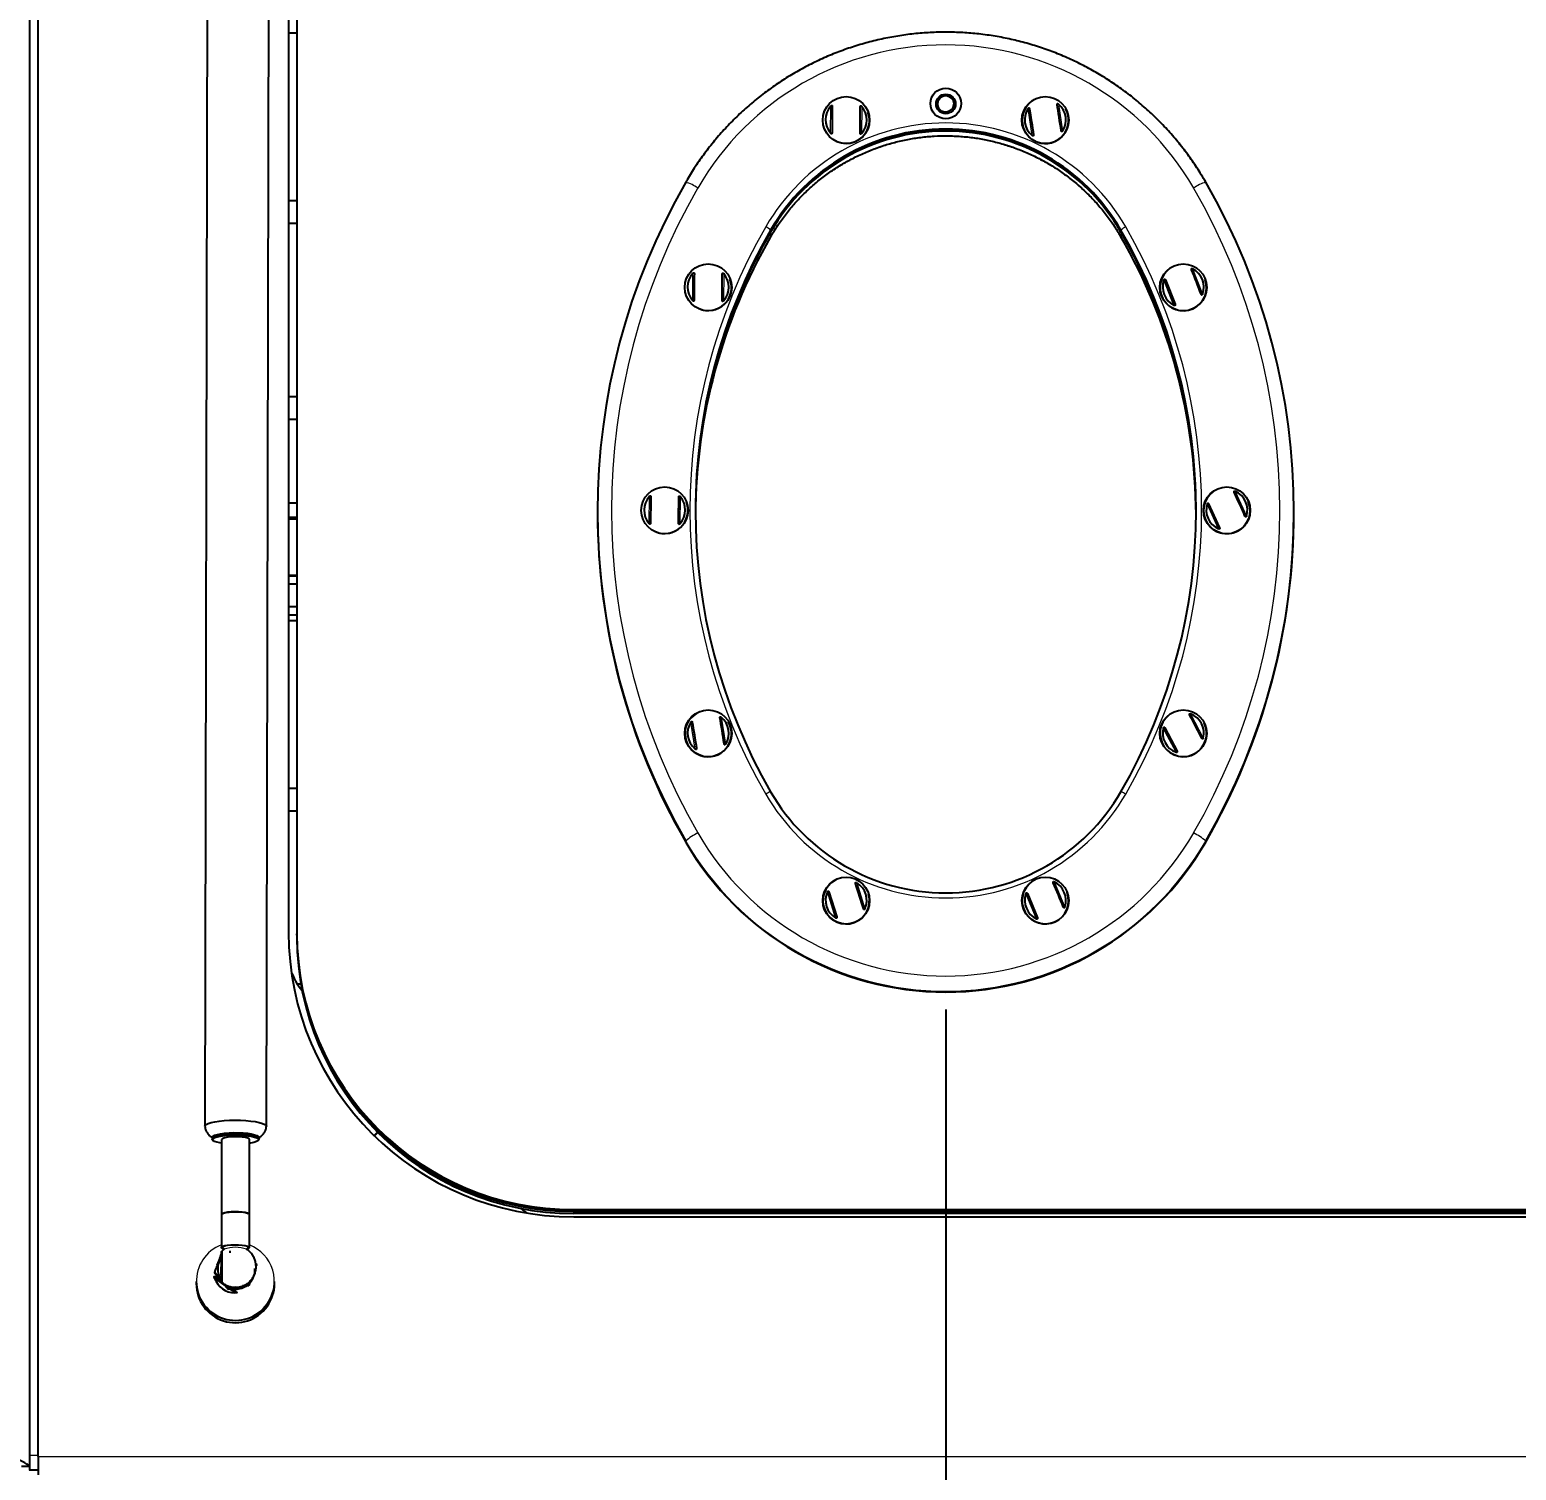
# Model space of a CAD drawing. Header units: millimetres. Extents: x -218071 to -203542, y 15363 to 51382.
# Drawn here: x -217721.4 to -217668.2, y 50829.4 to 50880.9 of the extents above; entities that cross this region are included whole.
import ezdxf

# ---------------------------------------------------------------- set-up
doc = ezdxf.new("R2010")
doc.units = ezdxf.units.MM
doc.header["$LTSCALE"] = 4
doc.layers.add('TPF-DIMENSIONS', color=3, linetype='Continuous')
doc.layers.add('TPF-EQUIPEMENT', color=7, linetype='Continuous')
doc.dimstyles.new('ISO-25', dxfattribs={"dimtxt": 2.5, "dimasz": 2, "dimexe": 1.25, "dimexo": 0.625, "dimtad": 1, "dimtxsty": 'Standard', "dimcen": -2.5, "dimclrt": 256, "dimadec": 0, "dimazin": 0, "dimtfac": 1, "dimtmove": 0, "dimatfit": 3, "dimfxl": 1, "dimarcsym": 0})

# ---------------------------------------------------------------- blocks, each defined once
blk = doc.blocks.new('*D675')
at = {"layer": 'Defpoints', "color": 0, "transparency": 16777216}
for p in [(-217688.606, 50846.514), (-217645.606, 50846.514), (-217645.606, 50728.514)]:
    blk.add_point(p, dxfattribs=at)
at = {"layer": 'TPF-DIMENSIONS', "color": 0, "lineweight": -2, "transparency": 16777216}
for p, q in [((-217688.606, 50845.889), (-217688.606, 50727.264)), ((-217645.606, 50845.889), (-217645.606, 50727.264)), ((-217686.606, 50728.514), (-217647.606, 50728.514))]:
    blk.add_line(p, q, dxfattribs=at)
at = {"layer": 'TPF-DIMENSIONS', "color": 0, "transparency": 16777216}
for points in [[(-217686.606, 50728.847), (-217686.606, 50728.181), (-217688.606, 50728.514)], [(-217647.606, 50728.847), (-217647.606, 50728.181), (-217645.606, 50728.514)]]:
    blk.add_solid(points, dxfattribs=at)
at = {"layer": 'TPF-DIMENSIONS', "transparency": 16777216, "insert": (-217667.106, 50730.389), "char_height": 2.5, "attachment_point": 5}
blk.add_mtext('43', dxfattribs=at)

msp = doc.modelspace()

# ---------------------------------------------------------------- linework, layer by layer
at = {"layer": 'TPF-EQUIPEMENT', "color": 7, "linetype": 'Continuous', "lineweight": 25, "transparency": 33554671}
for p, q in [((-217721.356, 50829.97), (-217721.356, 50909.805)), ((-217721.056, 50829.913), (-217721.056, 50909.813)), ((-217712.106, 50885.656), (-217712.106, 50848.645)), ((-217711.806, 50885.162), (-217711.806, 50848.601)), ((-217715.011, 50883.995), (-217715.096, 50841.719)), ((-217712.896, 50841.714), (-217712.811, 50883.991)), ((-217712.106, 50880.792), (-217711.806, 50880.792)), ((-217688.323, 50878.36), (-217688.323, 50878.373)), ((-217691.671, 50877.218), (-217691.662, 50878.156)), ((-217688.929, 50878.144), (-217688.936, 50878.137)), ((-217688.889, 50878.164), (-217688.931, 50878.124)), ((-217688.889, 50878.164), (-217688.889, 50878.177)), ((-217688.773, 50877.948), (-217688.755, 50877.964)), ((-217685.61, 50878.081), (-217685.47, 50877.153)), ((-217711.806, 50874.792), (-217712.106, 50874.792)), ((-217712.106, 50873.992), (-217711.806, 50873.992)), ((-217696.603, 50871.24), (-217696.595, 50872.179)), ((-217680.75, 50871.971), (-217680.408, 50871.096)), ((-217711.806, 50867.792), (-217712.106, 50867.792)), ((-217712.106, 50866.992), (-217711.806, 50866.992)), ((-217711.806, 50863.992), (-217712.106, 50863.992)), ((-217698.16, 50863.271), (-217698.152, 50864.209)), ((-217679.206, 50863.966), (-217678.817, 50863.112)), ((-217712.106, 50863.492), (-217711.806, 50863.492)), ((-217701.056, 50863.684), (-217701.056, 50863.65)), ((-217676.156, 50863.65), (-217676.156, 50863.684)), ((-217711.806, 50863.42), (-217712.106, 50863.42)), ((-217712.106, 50861.42), (-217711.806, 50861.42)), ((-217712.106, 50861.392), (-217711.806, 50861.392)), ((-217711.806, 50861.092), (-217712.106, 50861.092)), ((-217712.106, 50860.292), (-217711.806, 50860.292)), ((-217712.106, 50859.992), (-217711.806, 50859.992)), ((-217712.106, 50859.792), (-217711.806, 50859.792)), ((-217697.668, 50856.159), (-217697.517, 50855.232)), ((-217680.775, 50855.959), (-217680.337, 50855.128)), ((-217711.806, 50853.792), (-217712.106, 50853.792)), ((-217712.106, 50852.992), (-217711.806, 50852.992)), ((-217692.783, 50850.098), (-217692.504, 50849.202)), ((-217685.688, 50850.039), (-217685.326, 50849.173)), ((-217711.806, 50848.549), (-217711.806, 50848.601)), ((-217711.662, 50846.792), (-217711.782, 50846.792)), ((-217714.837, 50841.307), (-217714.837, 50841.263)), ((-217714.803, 50841.359), (-217714.822, 50841.338)), ((-217714.819, 50841.228), (-217714.8, 50841.21)), ((-217714.497, 50841.243), (-217714.502, 50838.565)), ((-217713.502, 50838.563), (-217713.497, 50841.241)), ((-217713.194, 50841.206), (-217713.175, 50841.225)), ((-217713.171, 50841.335), (-217713.191, 50841.356)), ((-217713.157, 50841.256), (-217713.175, 50841.225)), ((-217713.157, 50841.26), (-217713.157, 50841.304)), ((-217709.042, 50841.384), (-217708.918, 50841.504)), ((-217709.035, 50841.377), (-217708.911, 50841.497)), ((-217714.502, 50838.565), (-217714.505, 50837.389)), ((-217713.505, 50837.387), (-217713.502, 50838.563)), ((-217701.906, 50838.739), (-217631.952, 50838.739)), ((-217701.906, 50838.687), (-217632.008, 50838.687)), ((-217632.019, 50838.673), (-217701.906, 50838.673)), ((-217632.064, 50838.604), (-217701.906, 50838.604)), ((-217701.906, 50838.484), (-217632.102, 50838.484)), ((-217714.407, 50837.325), (-217714.411, 50837.322)), ((-217713.601, 50837.322), (-217713.607, 50837.328)), ((-217714.761, 50836.355), (-217714.653, 50836.324)), ((-217714.761, 50836.355), (-217714.48, 50836.153)), ((-217714.505, 50836.209), (-217714.745, 50836.489)), ((-217714.745, 50836.485), (-217714.745, 50836.489)), ((-217714.745, 50836.485), (-217714.671, 50836.396)), ((-217714.745, 50836.475), (-217714.745, 50836.483)), ((-217714.745, 50836.483), (-217714.671, 50836.396)), ((-217714.745, 50836.475), (-217714.671, 50836.386)), ((-217714.745, 50836.467), (-217714.745, 50836.472)), ((-217714.745, 50836.472), (-217714.671, 50836.386)), ((-217714.745, 50836.467), (-217714.261, 50835.895)), ((-217714.653, 50836.324), (-217714.676, 50836.385)), ((-217713.267, 50836.752), (-217713.267, 50836.748)), ((-217713.267, 50836.745), (-217713.267, 50836.737)), ((-217715.406, 50836.177), (-217715.406, 50836.094)), ((-217714.583, 50836.275), (-217714.621, 50836.302)), ((-217714.261, 50835.917), (-217714.39, 50836.071)), ((-217714.336, 50836), (-217714.261, 50835.911)), ((-217714.336, 50836), (-217714.261, 50835.913)), ((-217714.336, 50835.99), (-217714.261, 50835.903)), ((-217714.336, 50835.99), (-217714.261, 50835.9)), ((-217714.261, 50835.895), (-217713.522, 50836.026)), ((-217713.994, 50835.967), (-217714.261, 50835.917)), ((-217714.261, 50835.911), (-217714.148, 50835.932)), ((-217714.148, 50835.932), (-217714.261, 50835.913)), ((-217714.261, 50835.9), (-217714.148, 50835.922)), ((-217714.148, 50835.922), (-217714.261, 50835.903)), ((-217714.261, 50835.917), (-217714.261, 50835.913)), ((-217714.261, 50835.911), (-217714.261, 50835.903)), ((-217714.261, 50835.9), (-217714.261, 50835.895)), ((-217714.147, 50835.915), (-217713.951, 50835.775)), ((-217714.092, 50835.924), (-217714.094, 50835.925)), ((-217714.06, 50835.899), (-217713.951, 50835.775)), ((-217713.522, 50836.049), (-217713.746, 50836.011)), ((-217713.636, 50836.023), (-217713.522, 50836.045)), ((-217713.636, 50836.023), (-217713.522, 50836.042)), ((-217713.636, 50836.013), (-217713.522, 50836.034)), ((-217713.636, 50836.013), (-217713.522, 50836.032)), ((-217713.522, 50836.026), (-217713.457, 50836.208)), ((-217713.47, 50836.194), (-217713.522, 50836.049)), ((-217713.522, 50836.042), (-217713.483, 50836.152)), ((-217713.483, 50836.152), (-217713.522, 50836.045)), ((-217713.522, 50836.032), (-217713.483, 50836.141)), ((-217713.483, 50836.141), (-217713.522, 50836.034)), ((-217713.522, 50836.049), (-217713.522, 50836.045)), ((-217713.522, 50836.042), (-217713.522, 50836.034)), ((-217713.522, 50836.032), (-217713.522, 50836.026)), ((-217712.606, 50836.094), (-217712.606, 50836.177)), ((-217721.356, 50829.426), (-217721.356, 50829.97)), ((-217721.656, 50829.567), (-217721.356, 50829.567)), ((-217721.356, 50829.426), (-217721.356, 50829.402)), ((-217721.056, 50829.426), (-217721.356, 50829.426)), ((-217721.056, 50829.913), (-217721.056, 50829.261))]:
    msp.add_line(p, q, dxfattribs=at)
at = {"layer": 'TPF-EQUIPEMENT', "color": 8, "linetype": 'Continuous', "lineweight": 18, "transparency": 33554671}
for p, q in [((-217692.721, 50877.204), (-217692.712, 50878.179)), ((-217691.612, 50878.169), (-217691.621, 50877.194)), ((-217688.929, 50878.144), (-217688.953, 50878.236)), ((-217685.516, 50877.123), (-217685.663, 50878.087)), ((-217684.575, 50878.251), (-217684.429, 50877.287)), ((-217694.869, 50873.674), (-217694.874, 50873.678)), ((-217694.869, 50873.746), (-217694.869, 50873.686)), ((-217694.869, 50873.674), (-217694.869, 50873.506)), ((-217682.343, 50873.746), (-217682.343, 50873.686)), ((-217682.338, 50873.678), (-217682.343, 50873.674)), ((-217682.343, 50873.674), (-217682.343, 50873.506)), ((-217697.653, 50871.227), (-217697.644, 50872.202)), ((-217696.544, 50872.192), (-217696.553, 50871.217)), ((-217680.448, 50871.057), (-217680.803, 50871.965)), ((-217679.778, 50872.363), (-217679.423, 50871.454)), ((-217699.21, 50863.258), (-217699.202, 50864.233)), ((-217698.102, 50864.223), (-217698.111, 50863.248)), ((-217678.257, 50864.41), (-217677.853, 50863.522)), ((-217678.855, 50863.07), (-217679.259, 50863.958)), ((-217697.564, 50855.202), (-217697.72, 50856.164)), ((-217696.634, 50856.339), (-217696.478, 50855.377)), ((-217679.853, 50856.457), (-217679.399, 50855.593)), ((-217680.373, 50855.084), (-217680.827, 50855.948)), ((-217697.904, 50851.911), (-217697.904, 50851.878)), ((-217679.308, 50851.911), (-217679.308, 50851.878)), ((-217691.786, 50850.421), (-217691.496, 50849.49)), ((-217684.726, 50850.454), (-217684.35, 50849.554)), ((-217692.547, 50849.165), (-217692.837, 50850.097)), ((-217685.365, 50849.133), (-217685.742, 50850.033)), ((-217701.906, 50838.739), (-217701.906, 50838.687)), ((-217701.906, 50838.673), (-217701.906, 50838.687)), ((-217701.906, 50838.604), (-217701.906, 50838.673)), ((-217714.638, 50836.34), (-217714.621, 50836.302)), ((-217713.28, 50836.823), (-217713.266, 50836.813)), ((-217714.339, 50835.987), (-217714.746, 50836.279)), ((-217714.024, 50835.762), (-217714.221, 50835.902)), ((-217721.356, 50829.97), (-217721.056, 50829.97)), ((-217721.056, 50829.913), (-217527.156, 50829.913))]:
    msp.add_line(p, q, dxfattribs=at)
at = {"layer": 'TPF-EQUIPEMENT', "color": 7, "linetype": 'Continuous', "lineweight": 25, "transparency": 33554671, "flags": 128}
for points in [[(-217692.662, 50878.165), (-217692.663, 50878.062), (-217692.664, 50877.949), (-217692.665, 50877.831), (-217692.666, 50877.708), (-217692.667, 50877.584), (-217692.669, 50877.46), (-217692.67, 50877.34), (-217692.671, 50877.227)], [(-217691.671, 50877.218), (-217691.67, 50877.331), (-217691.669, 50877.451), (-217691.667, 50877.574), (-217691.666, 50877.699), (-217691.665, 50877.822), (-217691.664, 50877.94), (-217691.663, 50878.053), (-217691.662, 50878.156)], [(-217685.61, 50878.081), (-217685.594, 50877.979), (-217685.577, 50877.868), (-217685.559, 50877.75), (-217685.54, 50877.629), (-217685.522, 50877.506), (-217685.503, 50877.384), (-217685.486, 50877.265), (-217685.47, 50877.153)], [(-217684.481, 50877.302), (-217684.497, 50877.414), (-217684.515, 50877.533), (-217684.533, 50877.655), (-217684.551, 50877.778), (-217684.57, 50877.899), (-217684.588, 50878.017), (-217684.605, 50878.128), (-217684.622, 50878.23)], [(-217697.595, 50872.188), (-217697.596, 50872.084), (-217697.597, 50871.972), (-217697.598, 50871.854), (-217697.599, 50871.731), (-217697.6, 50871.606), (-217697.601, 50871.483), (-217697.602, 50871.363), (-217697.603, 50871.25)], [(-217696.603, 50871.24), (-217696.602, 50871.354), (-217696.601, 50871.474), (-217696.6, 50871.597), (-217696.599, 50871.722), (-217696.598, 50871.844), (-217696.597, 50871.963), (-217696.596, 50872.075), (-217696.595, 50872.179)], [(-217699.152, 50864.218), (-217699.153, 50864.115), (-217699.154, 50864.003), (-217699.155, 50863.884), (-217699.156, 50863.761), (-217699.157, 50863.637), (-217699.158, 50863.514), (-217699.159, 50863.394), (-217699.16, 50863.28)], [(-217698.16, 50863.271), (-217698.159, 50863.385), (-217698.158, 50863.504), (-217698.157, 50863.628), (-217698.156, 50863.752), (-217698.155, 50863.875), (-217698.154, 50863.994), (-217698.153, 50864.106), (-217698.152, 50864.209)], [(-217697.668, 50856.159), (-217697.65, 50856.057), (-217697.632, 50855.946), (-217697.612, 50855.829), (-217697.593, 50855.708), (-217697.573, 50855.585), (-217697.553, 50855.463), (-217697.535, 50855.345), (-217697.517, 50855.232)], [(-217696.53, 50855.391), (-217696.548, 50855.504), (-217696.566, 50855.622), (-217696.586, 50855.744), (-217696.605, 50855.867), (-217696.625, 50855.988), (-217696.645, 50856.105), (-217696.663, 50856.216), (-217696.68, 50856.318)], [(-217715.096, 50841.715), (-217715.089, 50841.743), (-217715.05, 50841.782), (-217714.976, 50841.818), (-217714.872, 50841.852), (-217714.739, 50841.88), (-217714.582, 50841.904), (-217714.406, 50841.922), (-217714.217, 50841.933), (-217714.021, 50841.937), (-217713.825, 50841.934), (-217713.633, 50841.924), (-217713.454, 50841.907), (-217713.292, 50841.884), (-217713.152, 50841.856), (-217713.04, 50841.823), (-217712.958, 50841.787), (-217712.91, 50841.749), (-217712.896, 50841.709), (-217712.896, 50841.709)], [(-217714.837, 50841.307), (-217714.837, 50841.311), (-217714.814, 50841.345), (-217714.757, 50841.379), (-217714.665, 50841.409), (-217714.545, 50841.434), (-217714.401, 50841.454), (-217714.239, 50841.467), (-217714.066, 50841.473), (-217713.891, 50841.472), (-217713.72, 50841.464), (-217713.561, 50841.448), (-217713.421, 50841.427), (-217713.307, 50841.4), (-217713.222, 50841.369), (-217713.172, 50841.335), (-217713.157, 50841.304)], [(-217714.819, 50841.228), (-217714.822, 50841.231), (-217714.837, 50841.266), (-217714.815, 50841.301), (-217714.757, 50841.334), (-217714.666, 50841.364), (-217714.545, 50841.39), (-217714.401, 50841.41), (-217714.239, 50841.423), (-217714.067, 50841.429), (-217713.891, 50841.428), (-217713.72, 50841.42), (-217713.561, 50841.404), (-217713.421, 50841.383), (-217713.307, 50841.356), (-217713.222, 50841.325), (-217713.172, 50841.291), (-217713.157, 50841.256), (-217713.157, 50841.256)], [(-217714.497, 50841.112), (-217714.559, 50841.123), (-217714.671, 50841.149), (-217714.753, 50841.179), (-217714.802, 50841.212), (-217714.817, 50841.247), (-217714.795, 50841.281), (-217714.739, 50841.313), (-217714.65, 50841.342), (-217714.532, 50841.367), (-217714.391, 50841.386), (-217714.233, 50841.399), (-217714.065, 50841.406), (-217713.894, 50841.404), (-217713.727, 50841.396), (-217713.572, 50841.381), (-217713.435, 50841.36), (-217713.323, 50841.334), (-217713.241, 50841.304), (-217713.191, 50841.271), (-217713.177, 50841.236), (-217713.177, 50841.236)], [(-217714.803, 50841.359), (-217714.795, 50841.366), (-217714.739, 50841.398), (-217714.65, 50841.428), (-217714.532, 50841.453), (-217714.391, 50841.472), (-217714.233, 50841.485), (-217714.065, 50841.491), (-217713.893, 50841.49), (-217713.726, 50841.482), (-217713.571, 50841.467), (-217713.435, 50841.446), (-217713.323, 50841.419), (-217713.24, 50841.389), (-217713.191, 50841.356), (-217713.191, 50841.356)], [(-217713.497, 50841.241), (-217713.513, 50841.266), (-217713.564, 50841.291), (-217713.648, 50841.313), (-217713.757, 50841.329), (-217713.885, 50841.339), (-217714.02, 50841.342), (-217714.154, 50841.337), (-217714.276, 50841.325), (-217714.378, 50841.307), (-217714.451, 50841.284), (-217714.491, 50841.258), (-217714.497, 50841.243)], [(-217713.177, 50841.236), (-217713.199, 50841.202), (-217713.255, 50841.17), (-217713.344, 50841.141), (-217713.462, 50841.116), (-217713.497, 50841.11)], [(-217714.502, 50838.565), (-217714.502, 50838.566), (-217714.483, 50838.593), (-217714.428, 50838.618), (-217714.342, 50838.639), (-217714.23, 50838.654), (-217714.101, 50838.663), (-217713.965, 50838.664), (-217713.832, 50838.658)], [(-217713.502, 50838.563), (-217713.518, 50838.588), (-217713.57, 50838.614), (-217713.653, 50838.635), (-217713.763, 50838.652), (-217713.89, 50838.662), (-217714.026, 50838.664), (-217714.159, 50838.66), (-217714.282, 50838.648), (-217714.383, 50838.63), (-217714.456, 50838.607), (-217714.496, 50838.581), (-217714.502, 50838.565)], [(-217713.832, 50838.658), (-217713.712, 50838.645), (-217713.613, 50838.626), (-217713.543, 50838.603), (-217713.507, 50838.576), (-217713.502, 50838.563)], [(-217703.803, 50838.786), (-217703.743, 50838.735), (-217703.592, 50838.623)], [(-217714.41, 50837.33), (-217714.467, 50837.351), (-217714.501, 50837.377), (-217714.498, 50837.405), (-217714.459, 50837.431), (-217714.386, 50837.454), (-217714.284, 50837.472), (-217714.162, 50837.483), (-217714.028, 50837.488), (-217713.892, 50837.485), (-217713.765, 50837.475), (-217713.656, 50837.459), (-217713.572, 50837.437), (-217713.52, 50837.412), (-217713.505, 50837.385), (-217713.505, 50837.385)], [(-217714.567, 50837.017), (-217714.526, 50837.067), (-217714.523, 50837.07)], [(-217714.495, 50837.196), (-217714.492, 50837.205), (-217714.489, 50837.176), (-217714.487, 50837.113), (-217714.486, 50837.02), (-217714.485, 50836.904), (-217714.485, 50836.772), (-217714.486, 50836.636), (-217714.488, 50836.505), (-217714.49, 50836.389), (-217714.492, 50836.297), (-217714.495, 50836.234), (-217714.498, 50836.207), (-217714.501, 50836.217), (-217714.504, 50836.263), (-217714.505, 50836.342), (-217714.506, 50836.447), (-217714.507, 50836.573), (-217714.506, 50836.707), (-217714.505, 50836.842), (-217714.503, 50836.967), (-217714.501, 50837.072), (-217714.498, 50837.151), (-217714.495, 50837.196)]]:
    msp.add_lwpolyline(points, dxfattribs=at)
at = {"layer": 'TPF-EQUIPEMENT', "color": 8, "linetype": 'Continuous', "lineweight": 18, "transparency": 33554671, "flags": 128}
msp.add_lwpolyline([(-217714.402, 50837.347), (-217714.427, 50837.357), (-217714.455, 50837.391), (-217714.419, 50837.424), (-217714.376, 50837.44), (-217714.316, 50837.454), (-217714.243, 50837.465), (-217714.161, 50837.473), (-217713.995, 50837.478), (-217713.83, 50837.471), (-217713.75, 50837.462), (-217713.68, 50837.45), (-217713.623, 50837.435), (-217713.583, 50837.418), (-217713.555, 50837.385), (-217713.555, 50837.385)], dxfattribs=at)
at = {"layer": 'TPF-EQUIPEMENT', "color": 7, "linetype": 'Continuous', "lineweight": 25, "transparency": 33554671}
for centre, radius in [((-217692.167, 50877.678), 0.839), ((-217688.605, 50878.271), 0.549), ((-217688.605, 50878.254), 0.349), ((-217685.046, 50877.678), 0.839), ((-217697.099, 50871.7), 0.839), ((-217680.112, 50871.7), 0.839), ((-217698.656, 50863.731), 0.839), ((-217678.555, 50863.731), 0.839), ((-217697.099, 50855.761), 0.839), ((-217680.112, 50855.761), 0.839), ((-217692.166, 50849.784), 0.839), ((-217685.045, 50849.784), 0.839)]:
    msp.add_circle(centre, radius, dxfattribs=at)
at = {"layer": 'TPF-EQUIPEMENT', "color": 8, "linetype": 'Continuous', "lineweight": 18, "transparency": 33554671}
for centre, radius, start, end in [((-217688.606, 50870.125), 10.24, 30.0381, 149.9619), ((-217688.606, 50878.281), 0.35, 244.7144, 352.6896), ((-217688.606, 50870.141), 7.435, 30.0369, 149.9631), ((-217688.606, 50869.885), 7.235, 30.0369, 149.9631), ((-217677.488, 50863.727), 23.067, 150.0271, 209.9729), ((-217698.289, 50874.078), 1.431, 55.1097, 74.3963), ((-217678.923, 50874.078), 1.431, 105.6037, 124.8903), ((-217699.724, 50863.727), 23.067, 330.0271, 29.9729), ((-217677.469, 50863.727), 20.287, 150.0269, 209.9731), ((-217695.389, 50873.16), 0.783, 48.402, 63.7505), ((-217681.823, 50873.16), 0.783, 116.2495, 131.598), ((-217699.743, 50863.727), 20.287, 330.0269, 29.9731), ((-217694.715, 50853.122), 0.572, 105.6037, 124.8903), ((-217688.606, 50857.314), 7.435, 210.0369, 329.9631), ((-217682.497, 50853.122), 0.572, 55.1097, 74.3963), ((-217696.605, 50850.448), 1.956, 116.2495, 131.598), ((-217688.606, 50857.288), 10.741, 210.0392, 329.9608), ((-217688.606, 50857.329), 10.24, 210.0381, 329.9619), ((-217680.607, 50850.448), 1.956, 48.402, 63.7505), ((-217714.005, 50836.182), 1.392, 111.0149, 324.4202), ((-217714.007, 50836.178), 1.215, 70.5796, 109.2031), ((-217713.999, 50836.183), 1.387, 324.2167, 69.1128), ((-217714.006, 50836.603), 0.685, 262.8022, 297.8201)]:
    msp.add_arc(centre, radius, start, end, dxfattribs=at)
at = {"layer": 'TPF-EQUIPEMENT', "color": 7, "linetype": 'Continuous', "lineweight": 25, "transparency": 33554671}
for centre, radius, start, end in [((-217688.606, 50878.192), 0.35, 5.1705, 174.8295), ((-217688.606, 50878.24), 0.3, 43.8619, 176.5629), ((-217688.608, 50878.275), 0.298, 148.623, 199.2309), ((-217688.606, 50878.276), 0.299, 248.3156, 19.0517), ((-217688.604, 50878.242), 0.298, 3.2539, 43.9321), ((-217688.605, 50878.262), 0.299, 19.2439, 41.805), ((-217685.045, 50877.673), 0.831, 110.4901, 29.7848), ((-217692.171, 50877.687), 0.731, 137.6747, 221.2737), ((-217692.165, 50877.675), 0.83, 245.9452, 20.5748), ((-217692.162, 50877.687), 0.731, 317.6747, 41.2737), ((-217688.607, 50878.263), 0.299, 199.2739, 248.5298), ((-217685.05, 50877.687), 0.732, 146.8382, 230.4248), ((-217685.041, 50877.687), 0.732, 326.8382, 50.4248), ((-217688.606, 50870.124), 7.235, 30.0369, 149.9631), ((-217688.606, 50870.065), 7.235, 30.0369, 149.9631), ((-217688.606, 50870.053), 7.235, 30.0369, 149.9631), ((-217677.492, 50863.684), 23.564, 150.0269, 209.9731), ((-217699.72, 50863.684), 23.564, 330.0269, 29.9731), ((-217677.468, 50863.71), 20.088, 150.0269, 209.9731), ((-217677.462, 50863.648), 20.094, 150.0301, 179.9096), ((-217677.462, 50863.636), 20.094, 150.0297, 179.8926), ((-217699.744, 50863.71), 20.088, 330.0269, 29.9731), ((-217699.75, 50863.648), 20.094, 0.09, 29.9703), ((-217699.75, 50863.636), 20.094, 0.1078, 29.9699), ((-217677.462, 50863.468), 20.094, 150.0301, 179.6522), ((-217699.75, 50863.468), 20.094, 0.3474, 29.9703), ((-217697.104, 50871.71), 0.731, 137.6747, 221.2737), ((-217697.098, 50871.698), 0.83, 245.9452, 20.5748), ((-217697.094, 50871.71), 0.731, 317.6747, 41.2737), ((-217680.112, 50871.696), 0.831, 123.0877, 19.5189), ((-217680.117, 50871.71), 0.732, 159.5741, 243.0998), ((-217703.459, 50862.596), 24.568, 20.2422, 22.4317), ((-217702.527, 50862.957), 24.568, 20.2422, 22.4317), ((-217680.109, 50871.71), 0.732, 339.5741, 63.0998), ((-217698.661, 50863.74), 0.731, 137.6747, 221.2737), ((-217698.655, 50863.728), 0.83, 245.9452, 20.5748), ((-217698.651, 50863.74), 0.731, 317.6747, 41.2737), ((-217678.555, 50863.726), 0.831, 126.1809, 22.608), ((-217698.659, 50854.599), 21.591, 23.22, 25.7118), ((-217697.749, 50855.01), 21.591, 23.22, 25.7118), ((-217678.553, 50863.74), 0.733, 342.7139, 66.2179), ((-217677.485, 50863.653), 23.571, 180.0057, 209.9701), ((-217699.727, 50863.653), 23.571, 330.0299, 359.9943), ((-217678.56, 50863.74), 0.733, 162.7139, 246.2179), ((-217697.098, 50855.756), 0.831, 111.0656, 30.3587), ((-217697.104, 50855.771), 0.732, 147.4204, 231.0052), ((-217697.094, 50855.771), 0.732, 327.4204, 51.0052), ((-217680.112, 50855.757), 0.831, 129.4459, 25.8727), ((-217696.653, 50847.063), 19.199, 26.3698, 29.1726), ((-217680.11, 50855.77), 0.733, 346.0319, 69.5105), ((-217680.116, 50855.771), 0.733, 166.0319, 249.5105), ((-217697.539, 50846.6), 19.199, 26.3698, 29.1726), ((-217688.606, 50857.295), 7.235, 210.0369, 329.9631), ((-217688.606, 50857.255), 10.741, 210.0392, 329.9608), ((-217692.165, 50849.78), 0.831, 119.095, 15.5364), ((-217720.371, 50841.011), 30.045, 16.4066, 18.1966), ((-217692.162, 50849.793), 0.732, 335.5266, 59.0766), ((-217685.045, 50849.78), 0.831, 124.4196, 20.8486), ((-217705.969, 50841.051), 23.183, 21.5237, 23.8442), ((-217685.042, 50849.793), 0.732, 340.9257, 64.4422), ((-217692.17, 50849.793), 0.732, 155.5266, 239.0766), ((-217721.326, 50840.716), 30.045, 16.4066, 18.1966), ((-217685.049, 50849.794), 0.732, 160.9257, 244.4422), ((-217706.892, 50840.668), 23.183, 21.5237, 23.8442), ((-217701.925, 50848.664), 10.181, 180.1094, 270.109), ((-217701.925, 50848.62), 9.881, 180.1094, 270.109), ((-217701.925, 50848.568), 9.881, 180.1094, 270.109), ((-217701.925, 50848.555), 9.881, 180.1094, 270.109), ((-217701.925, 50848.485), 9.881, 180.1094, 270.109), ((-217710.116, 50847.88), 1.991, 197.5652, 220.7662), ((-217713.623, 50837.476), 0.149, 279.0859, 322.4348), ((-217714.01, 50836.624), 0.626, 143.6337, 216.1523), ((-217714.002, 50836.597), 0.698, 317.5855, 2.9719), ((-217714.005, 50836.182), 1.401, 180.2067, 324.2061), ((-217714.005, 50836.1), 1.401, 180.2067, 324.2061), ((-217714.007, 50836.549), 0.787, 200.056, 268.722), ((-217714.006, 50836.601), 0.705, 265.6336, 302.8141), ((-217713.997, 50836.177), 1.391, 324.1673, 359.9905), ((-217713.997, 50836.095), 1.391, 324.1673, 359.9905)]:
    msp.add_arc(centre, radius, start, end, dxfattribs=at)
msp.add_ellipse((-217721.956, 50829.852), major_axis=(0.6, -0.287), ratio=0.070951, start_param=0.034, end_param=1.604797, dxfattribs=at)
for points, knots in [([(-217679.308, 50875.457), (-217679.361, 50875.547), (-217679.512, 50875.804), (-217679.782, 50876.215), (-217680.126, 50876.683), (-217680.495, 50877.132), (-217680.888, 50877.56), (-217681.303, 50877.966), (-217681.74, 50878.349), (-217682.198, 50878.709), (-217682.674, 50879.042), (-217683.168, 50879.35), (-217683.677, 50879.63), (-217684.202, 50879.883), (-217684.739, 50880.107), (-217685.287, 50880.301), (-217685.846, 50880.465), (-217686.412, 50880.599), (-217686.985, 50880.703), (-217687.563, 50880.775), (-217688.144, 50880.815), (-217688.726, 50880.825), (-217689.308, 50880.802), (-217689.888, 50880.749), (-217690.464, 50880.664), (-217691.035, 50880.548), (-217691.598, 50880.401), (-217692.153, 50880.224), (-217692.697, 50880.018), (-217693.229, 50879.782), (-217693.747, 50879.518), (-217694.251, 50879.226), (-217694.737, 50878.907), (-217695.206, 50878.563), (-217695.655, 50878.194), (-217696.084, 50877.801), (-217696.49, 50877.385), (-217696.873, 50876.948), (-217697.232, 50876.491), (-217697.559, 50876.024), (-217697.777, 50875.675), (-217697.887, 50875.487), (-217697.904, 50875.457)], [0, 0, 0, 0, 0.013935, 0.039793, 0.065655, 0.091516, 0.117378, 0.143241, 0.169103, 0.194967, 0.22083, 0.246694, 0.272558, 0.298422, 0.324287, 0.350152, 0.376017, 0.401883, 0.427748, 0.453614, 0.47948, 0.505347, 0.531213, 0.557079, 0.582945, 0.608811, 0.634677, 0.660543, 0.686409, 0.712274, 0.73814, 0.764005, 0.789869, 0.815734, 0.841598, 0.867462, 0.893325, 0.919188, 0.945051, 0.970913, 0.995415, 1, 1, 1, 1]), ([(-217692.712, 50878.179), (-217692.708, 50878.183), (-217692.702, 50878.19), (-217692.692, 50878.196), (-217692.683, 50878.199), (-217692.677, 50878.198), (-217692.67, 50878.195), (-217692.664, 50878.187), (-217692.662, 50878.176), (-217692.662, 50878.167), (-217692.662, 50878.165)], [0, 0, 0, 0, 0.162591, 0.272732, 0.360768, 0.449106, 0.532458, 0.668131, 0.902571, 1, 1, 1, 1]), ([(-217691.662, 50878.156), (-217691.661, 50878.164), (-217691.661, 50878.176), (-217691.653, 50878.186), (-217691.647, 50878.189), (-217691.64, 50878.189), (-217691.632, 50878.187), (-217691.622, 50878.18), (-217691.616, 50878.173), (-217691.612, 50878.169)], [0, 0, 0, 0, 0.3349613, 0.4430325, 0.5519687, 0.6356631, 0.7193111, 0.8331976, 1, 1, 1, 1]), ([(-217688.889, 50878.177), (-217688.89, 50878.177), (-217688.89, 50878.178), (-217688.893, 50878.176), (-217688.899, 50878.171), (-217688.91, 50878.162), (-217688.92, 50878.152), (-217688.926, 50878.147), (-217688.929, 50878.144)], [0, 0, 0, 0, 0.115609, 0.229851, 0.459452, 0.707307, 0.851054, 1, 1, 1, 1]), ([(-217688.755, 50877.964), (-217688.753, 50877.967), (-217688.747, 50877.973), (-217688.737, 50877.982), (-217688.726, 50877.991), (-217688.72, 50877.996), (-217688.717, 50877.998), (-217688.717, 50877.998), (-217688.716, 50877.997)], [0, 0, 0, 0, 0.145858, 0.290178, 0.541053, 0.770746, 0.88468, 1, 1, 1, 1]), ([(-217685.663, 50878.087), (-217685.66, 50878.091), (-217685.654, 50878.099), (-217685.645, 50878.107), (-217685.637, 50878.111), (-217685.631, 50878.111), (-217685.624, 50878.109), (-217685.617, 50878.102), (-217685.613, 50878.092), (-217685.611, 50878.083), (-217685.61, 50878.081)], [0, 0, 0, 0, 0.162591, 0.272732, 0.360768, 0.449106, 0.532458, 0.668131, 0.902571, 1, 1, 1, 1]), ([(-217684.622, 50878.23), (-217684.623, 50878.238), (-217684.624, 50878.25), (-217684.618, 50878.26), (-217684.613, 50878.265), (-217684.606, 50878.266), (-217684.598, 50878.265), (-217684.587, 50878.26), (-217684.579, 50878.254), (-217684.575, 50878.251)], [0, 0, 0, 0, 0.334961, 0.443033, 0.551969, 0.635663, 0.719311, 0.833198, 1, 1, 1, 1]), ([(-217684.429, 50877.287), (-217684.432, 50877.282), (-217684.437, 50877.275), (-217684.446, 50877.268), (-217684.454, 50877.265), (-217684.461, 50877.265), (-217684.467, 50877.268), (-217684.475, 50877.277), (-217684.479, 50877.29), (-217684.48, 50877.299), (-217684.481, 50877.302)], [0, 0, 0, 0, 0.162591, 0.272732, 0.360768, 0.449106, 0.532458, 0.668131, 0.902571, 1, 1, 1, 1]), ([(-217694.87, 50873.504), (-217694.829, 50873.573), (-217694.707, 50873.779), (-217694.485, 50874.109), (-217694.195, 50874.487), (-217693.88, 50874.845), (-217693.542, 50875.181), (-217693.182, 50875.495), (-217692.802, 50875.784), (-217692.404, 50876.047), (-217691.989, 50876.284), (-217691.56, 50876.492), (-217691.117, 50876.672), (-217690.664, 50876.823), (-217690.201, 50876.943), (-217689.732, 50877.033), (-217689.258, 50877.092), (-217688.781, 50877.119), (-217688.303, 50877.114), (-217687.826, 50877.079), (-217687.353, 50877.012), (-217686.885, 50876.914), (-217686.425, 50876.785), (-217685.975, 50876.627), (-217685.535, 50876.439), (-217685.11, 50876.223), (-217684.699, 50875.979), (-217684.306, 50875.708), (-217683.932, 50875.413), (-217683.577, 50875.093), (-217683.245, 50874.751), (-217682.937, 50874.388), (-217682.658, 50874.011), (-217682.465, 50873.713), (-217682.366, 50873.544), (-217682.342, 50873.504)], [0, 0, 0, 0, 0.015925, 0.047432, 0.078942, 0.110452, 0.141961, 0.173468, 0.204975, 0.23648, 0.267985, 0.299488, 0.33099, 0.362492, 0.393993, 0.425494, 0.456993, 0.488493, 0.519992, 0.551491, 0.58299, 0.61449, 0.645989, 0.677489, 0.708989, 0.74049, 0.771992, 0.803495, 0.834998, 0.866503, 0.898008, 0.929515, 0.961023, 0.990878, 1, 1, 1, 1]), ([(-217692.671, 50877.227), (-217692.671, 50877.217), (-217692.672, 50877.204), (-217692.679, 50877.192), (-217692.685, 50877.187), (-217692.692, 50877.186), (-217692.7, 50877.188), (-217692.71, 50877.194), (-217692.717, 50877.2), (-217692.721, 50877.204)], [0, 0, 0, 0, 0.334961, 0.443033, 0.551969, 0.635663, 0.719311, 0.833198, 1, 1, 1, 1]), ([(-217691.621, 50877.194), (-217691.625, 50877.191), (-217691.631, 50877.184), (-217691.641, 50877.178), (-217691.649, 50877.177), (-217691.656, 50877.178), (-217691.662, 50877.182), (-217691.668, 50877.192), (-217691.671, 50877.205), (-217691.671, 50877.215), (-217691.671, 50877.218)], [0, 0, 0, 0, 0.162591, 0.272732, 0.360768, 0.449106, 0.532458, 0.668131, 0.902571, 1, 1, 1, 1]), ([(-217685.47, 50877.153), (-217685.469, 50877.143), (-217685.468, 50877.13), (-217685.473, 50877.117), (-217685.478, 50877.112), (-217685.485, 50877.109), (-217685.493, 50877.11), (-217685.504, 50877.114), (-217685.512, 50877.12), (-217685.516, 50877.123)], [0, 0, 0, 0, 0.334961, 0.443033, 0.551969, 0.635663, 0.719311, 0.833198, 1, 1, 1, 1]), ([(-217697.644, 50872.202), (-217697.641, 50872.206), (-217697.634, 50872.213), (-217697.624, 50872.219), (-217697.616, 50872.222), (-217697.609, 50872.221), (-217697.603, 50872.218), (-217697.597, 50872.21), (-217697.595, 50872.199), (-217697.595, 50872.19), (-217697.595, 50872.188)], [0, 0, 0, 0, 0.162591, 0.272732, 0.360768, 0.449106, 0.532458, 0.668131, 0.902571, 1, 1, 1, 1]), ([(-217696.595, 50872.179), (-217696.594, 50872.187), (-217696.593, 50872.199), (-217696.586, 50872.209), (-217696.58, 50872.212), (-217696.573, 50872.212), (-217696.565, 50872.209), (-217696.555, 50872.203), (-217696.548, 50872.196), (-217696.544, 50872.192)], [0, 0, 0, 0, 0.3349613, 0.4430325, 0.5519687, 0.6356631, 0.7193111, 0.8331976, 1, 1, 1, 1]), ([(-217680.803, 50871.965), (-217680.801, 50871.97), (-217680.797, 50871.979), (-217680.79, 50871.988), (-217680.784, 50871.994), (-217680.777, 50871.996), (-217680.77, 50871.996), (-217680.761, 50871.99), (-217680.754, 50871.981), (-217680.751, 50871.973), (-217680.75, 50871.971)], [0, 0, 0, 0, 0.162591, 0.272732, 0.360768, 0.449106, 0.532458, 0.668131, 0.902571, 1, 1, 1, 1]), ([(-217679.818, 50872.332), (-217679.821, 50872.34), (-217679.825, 50872.351), (-217679.822, 50872.363), (-217679.818, 50872.368), (-217679.811, 50872.371), (-217679.803, 50872.371), (-217679.792, 50872.369), (-217679.783, 50872.365), (-217679.778, 50872.363)], [0, 0, 0, 0, 0.334961, 0.443033, 0.551969, 0.635663, 0.719311, 0.833198, 1, 1, 1, 1]), ([(-217679.423, 50871.454), (-217679.425, 50871.449), (-217679.429, 50871.441), (-217679.436, 50871.432), (-217679.443, 50871.427), (-217679.449, 50871.426), (-217679.456, 50871.428), (-217679.465, 50871.435), (-217679.472, 50871.446), (-217679.475, 50871.455), (-217679.476, 50871.458)], [0, 0, 0, 0, 0.162591, 0.272732, 0.360768, 0.449106, 0.532458, 0.668131, 0.902571, 1, 1, 1, 1]), ([(-217697.603, 50871.25), (-217697.604, 50871.24), (-217697.605, 50871.227), (-217697.612, 50871.215), (-217697.618, 50871.21), (-217697.625, 50871.209), (-217697.633, 50871.211), (-217697.643, 50871.217), (-217697.65, 50871.223), (-217697.653, 50871.227)], [0, 0, 0, 0, 0.334961, 0.443033, 0.551969, 0.635663, 0.719311, 0.833198, 1, 1, 1, 1]), ([(-217696.553, 50871.217), (-217696.557, 50871.213), (-217696.564, 50871.207), (-217696.574, 50871.201), (-217696.582, 50871.199), (-217696.589, 50871.201), (-217696.595, 50871.205), (-217696.601, 50871.215), (-217696.603, 50871.228), (-217696.603, 50871.238), (-217696.603, 50871.24)], [0, 0, 0, 0, 0.162591, 0.272732, 0.360768, 0.449106, 0.532458, 0.668131, 0.902571, 1, 1, 1, 1]), ([(-217680.408, 50871.096), (-217680.405, 50871.087), (-217680.402, 50871.075), (-217680.404, 50871.061), (-217680.408, 50871.054), (-217680.415, 50871.05), (-217680.423, 50871.049), (-217680.435, 50871.051), (-217680.443, 50871.054), (-217680.448, 50871.057)], [0, 0, 0, 0, 0.334961, 0.443033, 0.551969, 0.635663, 0.719311, 0.833198, 1, 1, 1, 1]), ([(-217699.202, 50864.233), (-217699.198, 50864.237), (-217699.191, 50864.243), (-217699.181, 50864.249), (-217699.173, 50864.252), (-217699.166, 50864.252), (-217699.16, 50864.249), (-217699.154, 50864.241), (-217699.152, 50864.229), (-217699.152, 50864.221), (-217699.152, 50864.218)], [0, 0, 0, 0, 0.162591, 0.272732, 0.360768, 0.449106, 0.532458, 0.668131, 0.902571, 1, 1, 1, 1]), ([(-217698.152, 50864.209), (-217698.151, 50864.218), (-217698.15, 50864.229), (-217698.143, 50864.239), (-217698.137, 50864.242), (-217698.13, 50864.242), (-217698.122, 50864.24), (-217698.112, 50864.233), (-217698.105, 50864.227), (-217698.102, 50864.223)], [0, 0, 0, 0, 0.334961, 0.443033, 0.551969, 0.635663, 0.719311, 0.833198, 1, 1, 1, 1]), ([(-217679.259, 50863.958), (-217679.257, 50863.963), (-217679.254, 50863.972), (-217679.247, 50863.982), (-217679.241, 50863.988), (-217679.235, 50863.99), (-217679.227, 50863.99), (-217679.218, 50863.985), (-217679.211, 50863.976), (-217679.207, 50863.968), (-217679.206, 50863.966)], [0, 0, 0, 0, 0.162591, 0.272732, 0.360768, 0.449106, 0.532458, 0.668131, 0.902571, 1, 1, 1, 1]), ([(-217678.295, 50864.377), (-217678.298, 50864.386), (-217678.303, 50864.396), (-217678.301, 50864.408), (-217678.297, 50864.413), (-217678.291, 50864.417), (-217678.283, 50864.417), (-217678.271, 50864.416), (-217678.262, 50864.412), (-217678.257, 50864.41)], [0, 0, 0, 0, 0.334961, 0.443033, 0.551969, 0.635663, 0.719311, 0.833198, 1, 1, 1, 1]), ([(-217677.853, 50863.522), (-217677.855, 50863.517), (-217677.858, 50863.509), (-217677.865, 50863.499), (-217677.871, 50863.494), (-217677.878, 50863.493), (-217677.885, 50863.494), (-217677.894, 50863.501), (-217677.901, 50863.512), (-217677.905, 50863.52), (-217677.906, 50863.523)], [0, 0, 0, 0, 0.162591, 0.272732, 0.360768, 0.449106, 0.532458, 0.668131, 0.902571, 1, 1, 1, 1]), ([(-217699.16, 50863.28), (-217699.161, 50863.27), (-217699.162, 50863.257), (-217699.169, 50863.245), (-217699.175, 50863.241), (-217699.182, 50863.239), (-217699.19, 50863.241), (-217699.2, 50863.247), (-217699.207, 50863.254), (-217699.21, 50863.258)], [0, 0, 0, 0, 0.334961, 0.443033, 0.551969, 0.635663, 0.719311, 0.833198, 1, 1, 1, 1]), ([(-217698.111, 50863.248), (-217698.114, 50863.244), (-217698.121, 50863.237), (-217698.131, 50863.232), (-217698.139, 50863.23), (-217698.146, 50863.231), (-217698.152, 50863.235), (-217698.158, 50863.245), (-217698.16, 50863.258), (-217698.16, 50863.268), (-217698.16, 50863.271)], [0, 0, 0, 0, 0.162591, 0.272732, 0.360768, 0.449106, 0.532458, 0.668131, 0.902571, 1, 1, 1, 1]), ([(-217678.817, 50863.112), (-217678.814, 50863.102), (-217678.809, 50863.09), (-217678.811, 50863.076), (-217678.815, 50863.07), (-217678.821, 50863.065), (-217678.829, 50863.064), (-217678.841, 50863.065), (-217678.85, 50863.068), (-217678.855, 50863.07)], [0, 0, 0, 0, 0.334961, 0.443033, 0.551969, 0.635663, 0.719311, 0.833198, 1, 1, 1, 1]), ([(-217697.72, 50856.164), (-217697.717, 50856.169), (-217697.712, 50856.176), (-217697.703, 50856.184), (-217697.695, 50856.188), (-217697.688, 50856.189), (-217697.681, 50856.187), (-217697.674, 50856.18), (-217697.67, 50856.17), (-217697.668, 50856.161), (-217697.668, 50856.159)], [0, 0, 0, 0, 0.162591, 0.272732, 0.360768, 0.449106, 0.532458, 0.668131, 0.902571, 1, 1, 1, 1]), ([(-217696.68, 50856.318), (-217696.681, 50856.326), (-217696.683, 50856.338), (-217696.677, 50856.348), (-217696.672, 50856.353), (-217696.665, 50856.354), (-217696.657, 50856.353), (-217696.646, 50856.348), (-217696.639, 50856.343), (-217696.634, 50856.339)], [0, 0, 0, 0, 0.334961, 0.443033, 0.551969, 0.635663, 0.719311, 0.833198, 1, 1, 1, 1]), ([(-217679.889, 50856.422), (-217679.893, 50856.43), (-217679.898, 50856.44), (-217679.897, 50856.452), (-217679.893, 50856.458), (-217679.887, 50856.461), (-217679.879, 50856.462), (-217679.868, 50856.462), (-217679.859, 50856.459), (-217679.853, 50856.457)], [0, 0, 0, 0, 0.334961, 0.443033, 0.551969, 0.635663, 0.719311, 0.833198, 1, 1, 1, 1]), ([(-217680.827, 50855.948), (-217680.826, 50855.953), (-217680.823, 50855.962), (-217680.817, 50855.972), (-217680.811, 50855.978), (-217680.805, 50855.981), (-217680.798, 50855.982), (-217680.788, 50855.977), (-217680.78, 50855.969), (-217680.776, 50855.961), (-217680.775, 50855.959)], [0, 0, 0, 0, 0.162591, 0.272732, 0.360768, 0.449106, 0.532458, 0.668131, 0.902571, 1, 1, 1, 1]), ([(-217679.399, 50855.593), (-217679.4, 50855.588), (-217679.403, 50855.58), (-217679.409, 50855.57), (-217679.415, 50855.564), (-217679.421, 50855.562), (-217679.429, 50855.563), (-217679.438, 50855.569), (-217679.446, 50855.58), (-217679.45, 50855.588), (-217679.452, 50855.591)], [0, 0, 0, 0, 0.162591, 0.272732, 0.360768, 0.449106, 0.532458, 0.668131, 0.902571, 1, 1, 1, 1]), ([(-217697.517, 50855.232), (-217697.516, 50855.223), (-217697.515, 50855.21), (-217697.52, 50855.197), (-217697.526, 50855.191), (-217697.533, 50855.189), (-217697.541, 50855.189), (-217697.552, 50855.193), (-217697.559, 50855.199), (-217697.564, 50855.202)], [0, 0, 0, 0, 0.334961, 0.443033, 0.551969, 0.635663, 0.719311, 0.833198, 1, 1, 1, 1]), ([(-217696.478, 50855.377), (-217696.481, 50855.372), (-217696.486, 50855.365), (-217696.495, 50855.358), (-217696.503, 50855.354), (-217696.51, 50855.354), (-217696.517, 50855.358), (-217696.524, 50855.367), (-217696.528, 50855.379), (-217696.53, 50855.388), (-217696.53, 50855.391)], [0, 0, 0, 0, 0.162591, 0.272732, 0.360768, 0.449106, 0.532458, 0.668131, 0.902571, 1, 1, 1, 1]), ([(-217680.337, 50855.128), (-217680.333, 50855.119), (-217680.328, 50855.107), (-217680.329, 50855.093), (-217680.333, 50855.086), (-217680.339, 50855.082), (-217680.347, 50855.08), (-217680.359, 50855.08), (-217680.368, 50855.083), (-217680.373, 50855.084)], [0, 0, 0, 0, 0.334961, 0.443033, 0.551969, 0.635663, 0.719311, 0.833198, 1, 1, 1, 1]), ([(-217691.828, 50850.394), (-217691.831, 50850.402), (-217691.834, 50850.413), (-217691.83, 50850.424), (-217691.826, 50850.429), (-217691.819, 50850.432), (-217691.811, 50850.432), (-217691.799, 50850.429), (-217691.791, 50850.424), (-217691.786, 50850.421)], [0, 0, 0, 0, 0.334961, 0.443033, 0.551969, 0.635663, 0.719311, 0.833198, 1, 1, 1, 1]), ([(-217684.765, 50850.422), (-217684.768, 50850.431), (-217684.772, 50850.441), (-217684.77, 50850.453), (-217684.766, 50850.458), (-217684.76, 50850.461), (-217684.751, 50850.462), (-217684.74, 50850.46), (-217684.731, 50850.456), (-217684.726, 50850.454)], [0, 0, 0, 0, 0.334961, 0.443033, 0.551969, 0.635663, 0.719311, 0.833198, 1, 1, 1, 1]), ([(-217692.837, 50850.097), (-217692.834, 50850.102), (-217692.83, 50850.11), (-217692.822, 50850.119), (-217692.815, 50850.124), (-217692.808, 50850.126), (-217692.801, 50850.125), (-217692.793, 50850.119), (-217692.787, 50850.109), (-217692.784, 50850.101), (-217692.783, 50850.098)], [0, 0, 0, 0, 0.162591, 0.272732, 0.360768, 0.449106, 0.532458, 0.668131, 0.902571, 1, 1, 1, 1]), ([(-217685.742, 50850.033), (-217685.74, 50850.038), (-217685.736, 50850.046), (-217685.729, 50850.056), (-217685.723, 50850.062), (-217685.716, 50850.064), (-217685.709, 50850.064), (-217685.7, 50850.059), (-217685.693, 50850.05), (-217685.689, 50850.042), (-217685.688, 50850.039)], [0, 0, 0, 0, 0.162591, 0.272732, 0.360768, 0.449106, 0.532458, 0.668131, 0.902571, 1, 1, 1, 1]), ([(-217692.504, 50849.202), (-217692.502, 50849.193), (-217692.499, 50849.18), (-217692.503, 50849.166), (-217692.507, 50849.16), (-217692.514, 50849.157), (-217692.522, 50849.156), (-217692.533, 50849.158), (-217692.542, 50849.163), (-217692.547, 50849.165)], [0, 0, 0, 0, 0.334961, 0.443033, 0.551969, 0.635663, 0.719311, 0.833198, 1, 1, 1, 1]), ([(-217691.496, 50849.49), (-217691.498, 50849.485), (-217691.503, 50849.477), (-217691.51, 50849.469), (-217691.517, 50849.465), (-217691.524, 50849.464), (-217691.531, 50849.466), (-217691.54, 50849.474), (-217691.545, 50849.485), (-217691.548, 50849.495), (-217691.549, 50849.497)], [0, 0, 0, 0, 0.162591, 0.272732, 0.360768, 0.449106, 0.532458, 0.668131, 0.902571, 1, 1, 1, 1]), ([(-217685.326, 50849.173), (-217685.323, 50849.164), (-217685.319, 50849.152), (-217685.321, 50849.138), (-217685.325, 50849.131), (-217685.332, 50849.127), (-217685.34, 50849.126), (-217685.352, 50849.127), (-217685.36, 50849.131), (-217685.365, 50849.133)], [0, 0, 0, 0, 0.334961, 0.443033, 0.551969, 0.635663, 0.719311, 0.833198, 1, 1, 1, 1]), ([(-217684.35, 50849.554), (-217684.352, 50849.549), (-217684.355, 50849.541), (-217684.362, 50849.531), (-217684.369, 50849.527), (-217684.375, 50849.525), (-217684.383, 50849.527), (-217684.392, 50849.534), (-217684.398, 50849.545), (-217684.402, 50849.554), (-217684.403, 50849.556)], [0, 0, 0, 0, 0.162591, 0.272732, 0.360768, 0.449106, 0.532458, 0.668131, 0.902571, 1, 1, 1, 1]), ([(-217715.093, 50841.714), (-217715.09, 50841.685), (-217715.084, 50841.615), (-217715.039, 50841.514), (-217714.97, 50841.422), (-217714.898, 50841.358), (-217714.85, 50841.333), (-217714.831, 50841.323)], [0, 0, 0, 0, 0.166631, 0.404577, 0.62665, 0.851916, 1, 1, 1, 1]), ([(-217713.173, 50841.312), (-217713.144, 50841.328), (-217713.089, 50841.36), (-217713.012, 50841.43), (-217712.949, 50841.519), (-217712.907, 50841.615), (-217712.901, 50841.683), (-217712.899, 50841.711)], [0, 0, 0, 0, 0.217495, 0.418114, 0.62419, 0.838646, 1, 1, 1, 1]), ([(-217714.745, 50836.489), (-217714.703, 50836.606), (-217714.618, 50836.843), (-217714.533, 50837.075), (-217714.49, 50837.192)], [0, 0, 0, 0, 0.491212, 1, 1, 1, 1]), ([(-217714.493, 50837.255), (-217714.492, 50837.254), (-217714.489, 50837.253), (-217714.486, 50837.178), (-217714.484, 50837.051), (-217714.484, 50836.882), (-217714.484, 50836.695), (-217714.486, 50836.508), (-217714.489, 50836.345), (-217714.493, 50836.218), (-217714.496, 50836.181), (-217714.497, 50836.163)], [0, 0, 0, 0, 0.087546, 0.201603, 0.31566, 0.429716, 0.543773, 0.65783, 0.771887, 0.885943, 1, 1, 1, 1]), ([(-217714.403, 50837.325), (-217714.422, 50837.313), (-217714.455, 50837.294), (-217714.482, 50837.267), (-217714.494, 50837.256)], [0, 0, 0, 0, 0.582264, 1, 1, 1, 1]), ([(-217714.203, 50837.273), (-217714.203, 50837.272), (-217714.205, 50837.265), (-217714.205, 50837.255), (-217714.207, 50837.232), (-217714.208, 50837.207), (-217714.209, 50837.198)], [0, 0, 0, 0, 0.00312, 0.310607, 0.750994, 1, 1, 1, 1]), ([(-217714.086, 50835.967), (-217714.032, 50835.965), (-217713.957, 50835.961), (-217713.847, 50835.978), (-217713.756, 50836.003), (-217713.651, 50836.05), (-217713.55, 50836.116), (-217713.455, 50836.203), (-217713.373, 50836.311), (-217713.31, 50836.437), (-217713.271, 50836.579), (-217713.261, 50836.731), (-217713.283, 50836.881), (-217713.333, 50837.021), (-217713.406, 50837.144), (-217713.498, 50837.248), (-217713.571, 50837.3), (-217713.606, 50837.326)], [0, 0, 0, 0, 0.080954, 0.113457, 0.16764, 0.224427, 0.285925, 0.350908, 0.418952, 0.489785, 0.563317, 0.639659, 0.719197, 0.791851, 0.863831, 0.93429, 1, 1, 1, 1]), ([(-217714.746, 50836.279), (-217714.751, 50836.293), (-217714.757, 50836.312), (-217714.762, 50836.335), (-217714.763, 50836.347), (-217714.763, 50836.354), (-217714.762, 50836.355), (-217714.761, 50836.355), (-217714.761, 50836.355)], [0, 0, 0, 0, 0.429513, 0.59431, 0.760561, 0.871362, 0.982454, 1, 1, 1, 1]), ([(-217714.621, 50836.302), (-217714.621, 50836.303), (-217714.627, 50836.307), (-217714.636, 50836.313), (-217714.645, 50836.319), (-217714.65, 50836.323), (-217714.652, 50836.324), (-217714.653, 50836.324), (-217714.653, 50836.324)], [0, 0, 0, 0, 0.046293, 0.490685, 0.684748, 0.880614, 0.972077, 1, 1, 1, 1]), ([(-217713.266, 50836.813), (-217713.261, 50836.799), (-217713.255, 50836.78), (-217713.25, 50836.759), (-217713.249, 50836.749), (-217713.249, 50836.745), (-217713.25, 50836.745), (-217713.251, 50836.745), (-217713.251, 50836.746)], [0, 0, 0, 0, 0.429513, 0.59431, 0.760561, 0.871362, 0.982454, 1, 1, 1, 1]), ([(-217714.497, 50836.163), (-217714.498, 50836.154), (-217714.499, 50836.145), (-217714.5, 50836.152), (-217714.5, 50836.152)], [0, 0, 0, 0, 0.954612, 1, 1, 1, 1]), ([(-217714.499, 50836.153), (-217714.469, 50836.127), (-217714.412, 50836.08), (-217714.32, 50836.031), (-217714.214, 50835.988), (-217714.135, 50835.975), (-217714.086, 50835.967)], [0, 0, 0, 0, 0.25984, 0.479324, 0.674232, 1, 1, 1, 1]), ([(-217714.06, 50835.899), (-217714.06, 50835.899), (-217714.061, 50835.9), (-217714.065, 50835.903), (-217714.073, 50835.909), (-217714.082, 50835.917), (-217714.09, 50835.922), (-217714.092, 50835.924)], [0, 0, 0, 0, 0.07658, 0.202937, 0.41619, 0.818151, 1, 1, 1, 1]), ([(-217713.951, 50835.775), (-217713.951, 50835.774), (-217713.95, 50835.772), (-217713.954, 50835.77), (-217713.963, 50835.767), (-217713.979, 50835.763), (-217714.001, 50835.762), (-217714.017, 50835.762), (-217714.024, 50835.762)], [0, 0, 0, 0, 0.111372, 0.222766, 0.332636, 0.510377, 0.789409, 1, 1, 1, 1])]:
    msp.add_open_spline(points, degree=3, knots=knots, dxfattribs=at)
at = {"layer": 'TPF-EQUIPEMENT', "color": 8, "linetype": 'Continuous', "lineweight": 18, "transparency": 33554671}
msp.add_open_spline([(-217713.555, 50837.385), (-217713.56, 50837.374), (-217713.568, 50837.359), (-217713.604, 50837.347), (-217713.612, 50837.344)], degree=3, knots=[0, 0, 0, 0, 0.787923, 1, 1, 1, 1], dxfattribs=at)
at = {"layer": 'TPF-EQUIPEMENT', "color": 7, "linetype": 'Continuous', "lineweight": 25, "transparency": 33554671}
msp.add_open_spline([(-217714.503, 50836.184), (-217714.504, 50836.211), (-217714.506, 50836.265), (-217714.508, 50836.411), (-217714.508, 50836.587), (-217714.507, 50836.776), (-217714.505, 50836.958), (-217714.502, 50837.11), (-217714.498, 50837.222), (-217714.495, 50837.246), (-217714.494, 50837.258)], degree=3, dxfattribs=at)

# ---------------------------------------------------------------- dimensions: what is measured, and where the dimension line sits
at = {"layer": 'TPF-DIMENSIONS', "transparency": 33554671}
dim = msp.add_linear_dim(base=(-217645.606, 50728.514), p1=(-217688.606, 50846.514), p2=(-217645.606, 50846.514), dimstyle='ISO-25', dxfattribs=at)
dim.commit()
dim.dimension.update_dxf_attribs({"geometry": '*D675', "text_midpoint": (-217667.106, 50730.389)})

doc.saveas('drawing.dxf')
